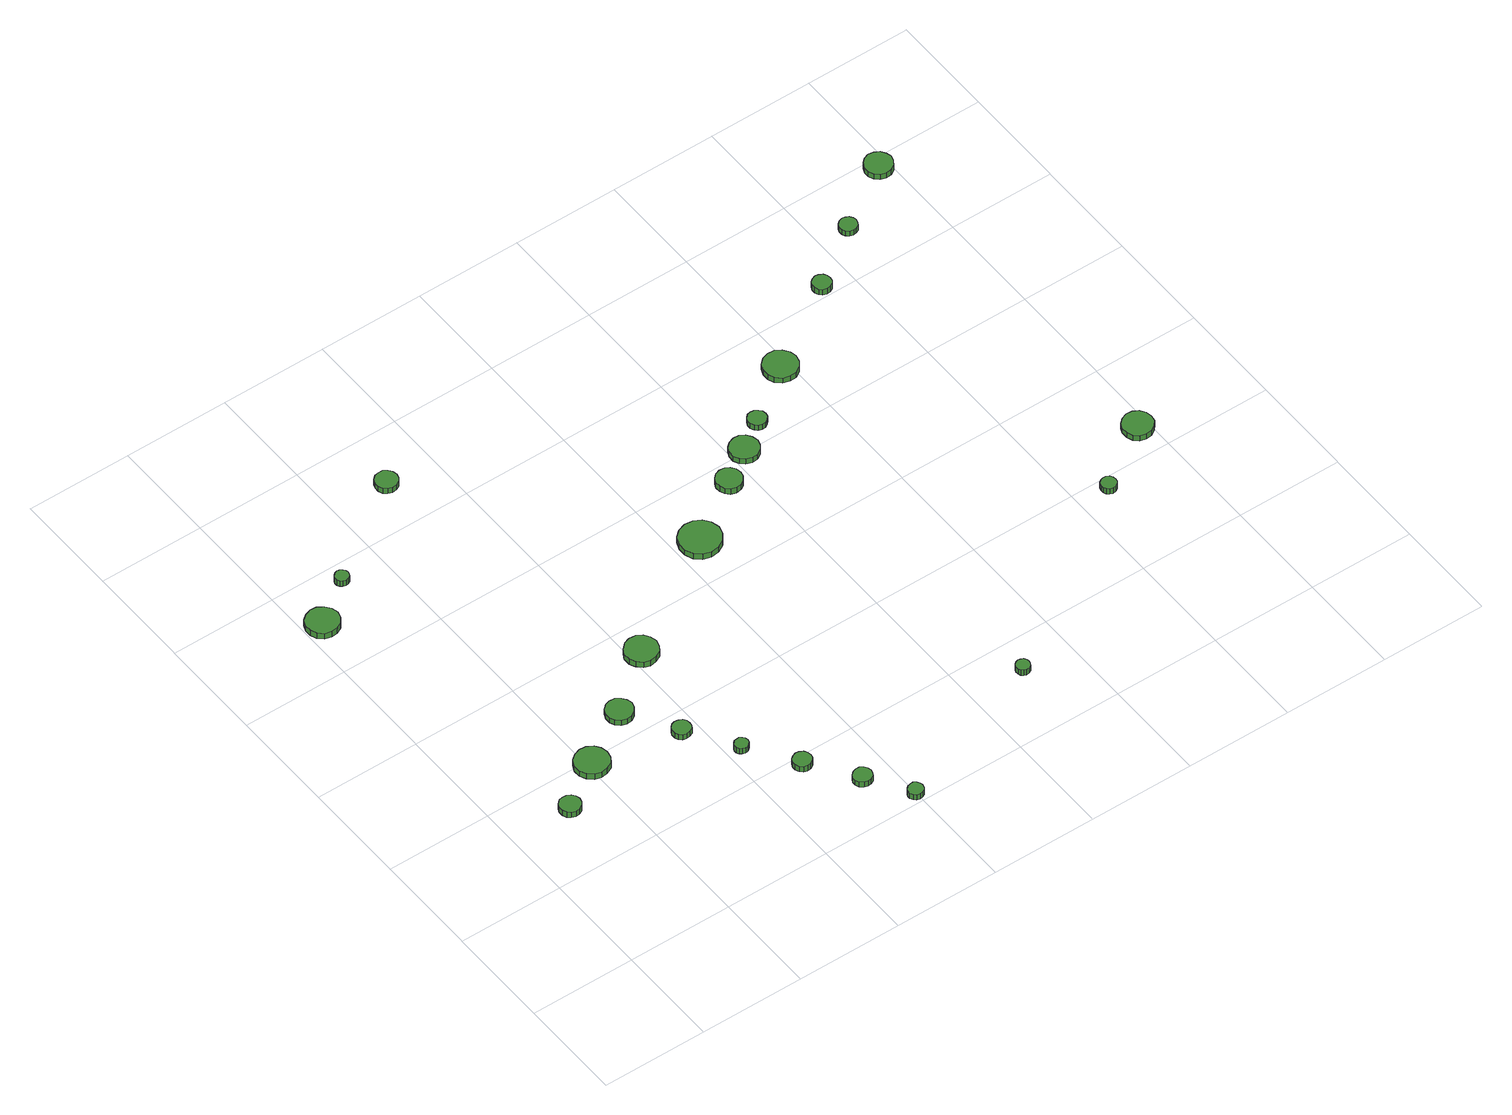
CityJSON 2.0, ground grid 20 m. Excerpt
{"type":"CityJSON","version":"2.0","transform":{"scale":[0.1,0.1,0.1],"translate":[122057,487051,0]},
"CityObjects":{
"tree1":{"type":"SolitaryVegetationObject","attributes":{"function":"something"},"geometry":[{"type":"MultiSurface","lod":"1","boundaries":[[[0,1,2,3,4,5,6,7,8,9,10,11,12,13,14]],[[15,16,17,18,19,20,21,22,23,24,25,26,27,28,29]],[[0,29,28,1]],[[1,28,27,2]],[[2,27,26,3]],[[3,26,25,4]],[[4,25,24,5]],[[5,24,23,6]],[[6,23,22,7]],[[7,22,21,8]],[[8,21,20,9]],[[9,20,19,10]],[[10,19,18,11]],[[11,18,17,12]],[[12,17,16,13]],[[13,16,15,14]],[[14,15,29,0]]]}]},
"tree2":{"type":"SolitaryVegetationObject","attributes":{"function":"something"},"geometry":[{"type":"MultiSurface","lod":"1","boundaries":[[[30,31,32,33,34,35,36,37,38,39,40,41,42,43,44]],[[45,46,47,48,49,50,51,52,53,54,55,56,57,58,59]],[[30,59,58,31]],[[31,58,57,32]],[[32,57,56,33]],[[33,56,55,34]],[[34,55,54,35]],[[35,54,53,36]],[[36,53,52,37]],[[37,52,51,38]],[[38,51,50,39]],[[39,50,49,40]],[[40,49,48,41]],[[41,48,47,42]],[[42,47,46,43]],[[43,46,45,44]],[[44,45,59,30]]]}]},
"tree3":{"type":"SolitaryVegetationObject","attributes":{"function":"something"},"geometry":[{"type":"MultiSurface","lod":"1","boundaries":[[[60,61,62,63,64,65,66,67,68,69,70,71,72,73,74]],[[75,76,77,78,79,80,81,82,83,84,85,86,87,88,89]],[[60,89,88,61]],[[61,88,87,62]],[[62,87,86,63]],[[63,86,85,64]],[[64,85,84,65]],[[65,84,83,66]],[[66,83,82,67]],[[67,82,81,68]],[[68,81,80,69]],[[69,80,79,70]],[[70,79,78,71]],[[71,78,77,72]],[[72,77,76,73]],[[73,76,75,74]],[[74,75,89,60]]]}]},
"tree4":{"type":"SolitaryVegetationObject","attributes":{"function":"something"},"geometry":[{"type":"MultiSurface","lod":"1","boundaries":[[[90,91,92,93,94,95,96,97,98,99,100,101,102,103,104]],[[105,106,107,108,109,110,111,112,113,114,115,116,117,118,119]],[[90,119,118,91]],[[91,118,117,92]],[[92,117,116,93]],[[93,116,115,94]],[[94,115,114,95]],[[95,114,113,96]],[[96,113,112,97]],[[97,112,111,98]],[[98,111,110,99]],[[99,110,109,100]],[[100,109,108,101]],[[101,108,107,102]],[[102,107,106,103]],[[103,106,105,104]],[[104,105,119,90]]]}]},
"tree5":{"type":"SolitaryVegetationObject","attributes":{"function":"something"},"geometry":[{"type":"MultiSurface","lod":"1","boundaries":[[[120,121,122,123,124,125,126,127,128,129,130,131,132,133,134]],[[135,136,137,138,139,140,141,142,143,144,145,146,147,148,149]],[[120,149,148,121]],[[121,148,147,122]],[[122,147,146,123]],[[123,146,145,124]],[[124,145,144,125]],[[125,144,143,126]],[[126,143,142,127]],[[127,142,141,128]],[[128,141,140,129]],[[129,140,139,130]],[[130,139,138,131]],[[131,138,137,132]],[[132,137,136,133]],[[133,136,135,134]],[[134,135,149,120]]]}]},
"tree6":{"type":"SolitaryVegetationObject","attributes":{"function":"something"},"geometry":[{"type":"MultiSurface","lod":"1","boundaries":[[[150,151,152,153,154,155,156,157,158,159,160,161,162,163,164]],[[165,166,167,168,169,170,171,172,173,174,175,176,177,178,179]],[[150,179,178,151]],[[151,178,177,152]],[[152,177,176,153]],[[153,176,175,154]],[[154,175,174,155]],[[155,174,173,156]],[[156,173,172,157]],[[157,172,171,158]],[[158,171,170,159]],[[159,170,169,160]],[[160,169,168,161]],[[161,168,167,162]],[[162,167,166,163]],[[163,166,165,164]],[[164,165,179,150]]]}]},
"tree7":{"type":"SolitaryVegetationObject","attributes":{"function":"something"},"geometry":[{"type":"MultiSurface","lod":"1","boundaries":[[[180,181,182,183,184,185,186,187,188,189,190,191,192,193,194]],[[195,196,197,198,199,200,201,202,203,204,205,206,207,208,209]],[[180,209,208,181]],[[181,208,207,182]],[[182,207,206,183]],[[183,206,205,184]],[[184,205,204,185]],[[185,204,203,186]],[[186,203,202,187]],[[187,202,201,188]],[[188,201,200,189]],[[189,200,199,190]],[[190,199,198,191]],[[191,198,197,192]],[[192,197,196,193]],[[193,196,195,194]],[[194,195,209,180]]]}]},
"tree8":{"type":"SolitaryVegetationObject","attributes":{"function":"something"},"geometry":[{"type":"MultiSurface","lod":"1","boundaries":[[[210,211,212,213,214,215,216,217,218,219,220,221,222,223,224]],[[225,226,227,228,229,230,231,232,233,234,235,236,237,238,239]],[[210,239,238,211]],[[211,238,237,212]],[[212,237,236,213]],[[213,236,235,214]],[[214,235,234,215]],[[215,234,233,216]],[[216,233,232,217]],[[217,232,231,218]],[[218,231,230,219]],[[219,230,229,220]],[[220,229,228,221]],[[221,228,227,222]],[[222,227,226,223]],[[223,226,225,224]],[[224,225,239,210]]]}]},
"tree9":{"type":"SolitaryVegetationObject","attributes":{"function":"something"},"geometry":[{"type":"MultiSurface","lod":"1","boundaries":[[[240,241,242,243,244,245,246,247,248,249,250,251,252,253,254]],[[255,256,257,258,259,260,261,262,263,264,265,266,267,268,269]],[[240,269,268,241]],[[241,268,267,242]],[[242,267,266,243]],[[243,266,265,244]],[[244,265,264,245]],[[245,264,263,246]],[[246,263,262,247]],[[247,262,261,248]],[[248,261,260,249]],[[249,260,259,250]],[[250,259,258,251]],[[251,258,257,252]],[[252,257,256,253]],[[253,256,255,254]],[[254,255,269,240]]]}]},
"tree10":{"type":"SolitaryVegetationObject","attributes":{"function":"something"},"geometry":[{"type":"MultiSurface","lod":"1","boundaries":[[[270,271,272,273,274,275,276,277,278,279,280,281,282,283,284]],[[285,286,287,288,289,290,291,292,293,294,295,296,297,298,299]],[[270,299,298,271]],[[271,298,297,272]],[[272,297,296,273]],[[273,296,295,274]],[[274,295,294,275]],[[275,294,293,276]],[[276,293,292,277]],[[277,292,291,278]],[[278,291,290,279]],[[279,290,289,280]],[[280,289,288,281]],[[281,288,287,282]],[[282,287,286,283]],[[283,286,285,284]],[[284,285,299,270]]]}]},
"tree11":{"type":"SolitaryVegetationObject","attributes":{"function":"something"},"geometry":[{"type":"MultiSurface","lod":"1","boundaries":[[[300,301,302,303,304,305,306,307,308,309,310,311,312,313,314]],[[315,316,317,318,319,320,321,322,323,324,325,326,327,328,329]],[[300,329,328,301]],[[301,328,327,302]],[[302,327,326,303]],[[303,326,325,304]],[[304,325,324,305]],[[305,324,323,306]],[[306,323,322,307]],[[307,322,321,308]],[[308,321,320,309]],[[309,320,319,310]],[[310,319,318,311]],[[311,318,317,312]],[[312,317,316,313]],[[313,316,315,314]],[[314,315,329,300]]]}]},
"tree12":{"type":"SolitaryVegetationObject","attributes":{"function":"something"},"geometry":[{"type":"MultiSurface","lod":"1","boundaries":[[[330,331,332,333,334,335,336,337,338,339,340,341,342,343,344]],[[345,346,347,348,349,350,351,352,353,354,355,356,357,358,359]],[[330,359,358,331]],[[331,358,357,332]],[[332,357,356,333]],[[333,356,355,334]],[[334,355,354,335]],[[335,354,353,336]],[[336,353,352,337]],[[337,352,351,338]],[[338,351,350,339]],[[339,350,349,340]],[[340,349,348,341]],[[341,348,347,342]],[[342,347,346,343]],[[343,346,345,344]],[[344,345,359,330]]]}]},
"tree13":{"type":"SolitaryVegetationObject","attributes":{"function":"something"},"geometry":[{"type":"MultiSurface","lod":"1","boundaries":[[[360,361,362,363,364,365,366,367,368,369,370,371,372,373,374]],[[375,376,377,378,379,380,381,382,383,384,385,386,387,388,389]],[[360,389,388,361]],[[361,388,387,362]],[[362,387,386,363]],[[363,386,385,364]],[[364,385,384,365]],[[365,384,383,366]],[[366,383,382,367]],[[367,382,381,368]],[[368,381,380,369]],[[369,380,379,370]],[[370,379,378,371]],[[371,378,377,372]],[[372,377,376,373]],[[373,376,375,374]],[[374,375,389,360]]]}]},
"tree14":{"type":"SolitaryVegetationObject","attributes":{"function":"something"},"geometry":[{"type":"MultiSurface","lod":"1","boundaries":[[[390,391,392,393,394,395,396,397,398,399,400,401,402,403,404]],[[405,406,407,408,409,410,411,412,413,414,415,416,417,418,419]],[[390,419,418,391]],[[391,418,417,392]],[[392,417,416,393]],[[393,416,415,394]],[[394,415,414,395]],[[395,414,413,396]],[[396,413,412,397]],[[397,412,411,398]],[[398,411,410,399]],[[399,410,409,400]],[[400,409,408,401]],[[401,408,407,402]],[[402,407,406,403]],[[403,406,405,404]],[[404,405,419,390]]]}]},
"tree15":{"type":"SolitaryVegetationObject","attributes":{"function":"something"},"geometry":[{"type":"MultiSurface","lod":"1","boundaries":[[[420,421,422,423,424,425,426,427,428,429,430,431,432,433,434]],[[435,436,437,438,439,440,441,442,443,444,445,446,447,448,449]],[[420,449,448,421]],[[421,448,447,422]],[[422,447,446,423]],[[423,446,445,424]],[[424,445,444,425]],[[425,444,443,426]],[[426,443,442,427]],[[427,442,441,428]],[[428,441,440,429]],[[429,440,439,430]],[[430,439,438,431]],[[431,438,437,432]],[[432,437,436,433]],[[433,436,435,434]],[[434,435,449,420]]]}]},
"tree16":{"type":"SolitaryVegetationObject","attributes":{"function":"something"},"geometry":[{"type":"MultiSurface","lod":"1","boundaries":[[[450,451,452,453,454,455,456,457,458,459,460,461,462,463,464]],[[465,466,467,468,469,470,471,472,473,474,475,476,477,478,479]],[[450,479,478,451]],[[451,478,477,452]],[[452,477,476,453]],[[453,476,475,454]],[[454,475,474,455]],[[455,474,473,456]],[[456,473,472,457]],[[457,472,471,458]],[[458,471,470,459]],[[459,470,469,460]],[[460,469,468,461]],[[461,468,467,462]],[[462,467,466,463]],[[463,466,465,464]],[[464,465,479,450]]]}]},
"tree17":{"type":"SolitaryVegetationObject","attributes":{"function":"something"},"geometry":[{"type":"MultiSurface","lod":"1","boundaries":[[[480,481,482,483,484,485,486,487,488,489,490,491,492,493,494]],[[495,496,497,498,499,500,501,502,503,504,505,506,507,508,509]],[[480,509,508,481]],[[481,508,507,482]],[[482,507,506,483]],[[483,506,505,484]],[[484,505,504,485]],[[485,504,503,486]],[[486,503,502,487]],[[487,502,501,488]],[[488,501,500,489]],[[489,500,499,490]],[[490,499,498,491]],[[491,498,497,492]],[[492,497,496,493]],[[493,496,495,494]],[[494,495,509,480]]]}]},
"tree18":{"type":"SolitaryVegetationObject","attributes":{"function":"something"},"geometry":[{"type":"MultiSurface","lod":"1","boundaries":[[[510,511,512,513,514,515,516,517,518,519,520,521,522,523,524]],[[525,526,527,528,529,530,531,532,533,534,535,536,537,538,539]],[[510,539,538,511]],[[511,538,537,512]],[[512,537,536,513]],[[513,536,535,514]],[[514,535,534,515]],[[515,534,533,516]],[[516,533,532,517]],[[517,532,531,518]],[[518,531,530,519]],[[519,530,529,520]],[[520,529,528,521]],[[521,528,527,522]],[[522,527,526,523]],[[523,526,525,524]],[[524,525,539,510]]]}]},
"tree19":{"type":"SolitaryVegetationObject","attributes":{"function":"something"},"geometry":[{"type":"MultiSurface","lod":"1","boundaries":[[[540,541,542,543,544,545,546,547,548,549,550,551,552,553,554]],[[555,556,557,558,559,560,561,562,563,564,565,566,567,568,569]],[[540,569,568,541]],[[541,568,567,542]],[[542,567,566,543]],[[543,566,565,544]],[[544,565,564,545]],[[545,564,563,546]],[[546,563,562,547]],[[547,562,561,548]],[[548,561,560,549]],[[549,560,559,550]],[[550,559,558,551]],[[551,558,557,552]],[[552,557,556,553]],[[553,556,555,554]],[[554,555,569,540]]]}]},
"tree20":{"type":"SolitaryVegetationObject","attributes":{"function":"something"},"geometry":[{"type":"MultiSurface","lod":"1","boundaries":[[[570,571,572,573,574,575,576,577,578,579,580,581,582,583,584]],[[585,586,587,588,589,590,591,592,593,594,595,596,597,598,599]],[[570,599,598,571]],[[571,598,597,572]],[[572,597,596,573]],[[573,596,595,574]],[[574,595,594,575]],[[575,594,593,576]],[[576,593,592,577]],[[577,592,591,578]],[[578,591,590,579]],[[579,590,589,580]],[[580,589,588,581]],[[581,588,587,582]],[[582,587,586,583]],[[583,586,585,584]],[[584,585,599,570]]]}]},
"tree21":{"type":"SolitaryVegetationObject","attributes":{"function":"something"},"geometry":[{"type":"MultiSurface","lod":"1","boundaries":[[[600,601,602,603,604,605,606,607,608,609,610,611,612,613,614]],[[615,616,617,618,619,620,621,622,623,624,625,626,627,628,629]],[[600,629,628,601]],[[601,628,627,602]],[[602,627,626,603]],[[603,626,625,604]],[[604,625,624,605]],[[605,624,623,606]],[[606,623,622,607]],[[607,622,621,608]],[[608,621,620,609]],[[609,620,619,610]],[[610,619,618,611]],[[611,618,617,612]],[[612,617,616,613]],[[613,616,615,614]],[[614,615,629,600]]]}]},
"tree22":{"type":"SolitaryVegetationObject","attributes":{"function":"something"},"geometry":[{"type":"MultiSurface","lod":"1","boundaries":[[[630,631,632,633,634,635,636,637,638,639,640,641,642,643,644]],[[645,646,647,648,649,650,651,652,653,654,655,656,657,658,659]],[[630,659,658,631]],[[631,658,657,632]],[[632,657,656,633]],[[633,656,655,634]],[[634,655,654,635]],[[635,654,653,636]],[[636,653,652,637]],[[637,652,651,638]],[[638,651,650,639]],[[639,650,649,640]],[[640,649,648,641]],[[641,648,647,642]],[[642,647,646,643]],[[643,646,645,644]],[[644,645,659,630]]]}]},
"tree23":{"type":"SolitaryVegetationObject","attributes":{"function":"something"},"geometry":[{"type":"MultiSurface","lod":"1","boundaries":[[[660,661,662,663,664,665,666,667,668,669,670,671,672,673,674]],[[675,676,677,678,679,680,681,682,683,684,685,686,687,688,689]],[[660,689,688,661]],[[661,688,687,662]],[[662,687,686,663]],[[663,686,685,664]],[[664,685,684,665]],[[665,684,683,666]],[[666,683,682,667]],[[667,682,681,668]],[[668,681,680,669]],[[669,680,679,670]],[[670,679,678,671]],[[671,678,677,672]],[[672,677,676,673]],[[673,676,675,674]],[[674,675,689,660]]]}]}
},
"vertices":[
[139,331,15],[137,339,15],[132,345,15],[125,349,15],[117,350,15],[109,348,15],[103,342,15],[100,335,15],[100,327,15],[103,319,15],[109,314,15],[117,311,15],[125,312,15],[132,316,15],[137,323,15],[137,323,2],[132,316,2],[125,312,2],[117,311,2],[109,314,2],[103,319,2],[100,327,2],[100,335,2],[103,342,2],[109,348,2],[117,350,2],[125,349,2],[132,345,2],[137,339,2],[139,331,2],
[62,900,20],[59,912,20],[51,922,20],[40,929,20],[28,930,20],[16,926,20],[6,918,20],[1,906,20],[1,894,20],[6,882,20],[16,873,20],[28,870,20],[40,871,20],[51,877,20],[59,887,20],[59,887,7],[51,877,7],[40,871,7],[28,870,7],[16,873,7],[6,882,7],[1,894,7],[1,906,7],[6,918,7],[16,926,7],[28,930,7],[40,929,7],[51,922,7],[59,912,7],[62,900,7],
[237,387,16],[234,400,16],[227,410,16],[215,417,16],[202,418,16],[190,414,16],[180,406,16],[174,393,16],[174,380,16],[180,368,16],[190,359,16],[202,355,16],[215,357,16],[227,363,16],[234,374,16],[234,374,3],[227,363,3],[215,357,3],[202,355,3],[190,359,3],[180,368,3],[174,380,3],[174,393,3],[180,406,3],[190,414,3],[202,418,3],[215,417,3],[227,410,3],[234,400,3],[237,387,3],
[131,964,16],[130,969,16],[127,973,16],[122,976,16],[117,977,16],[112,975,16],[108,971,16],[105,966,16],[105,961,16],[108,956,16],[112,953,16],[117,951,16],[122,952,16],[127,954,16],[130,959,16],[130,959,3],[127,954,3],[122,952,3],[117,951,3],[112,953,3],[108,956,3],[105,961,3],[105,966,3],[108,971,3],[112,975,3],[117,977,3],[122,976,3],[127,973,3],[130,969,3],[131,964,3],
[335,451,16],[332,461,16],[326,469,16],[317,475,16],[307,476,16],[297,473,16],[289,466,16],[285,456,16],[285,445,16],[289,436,16],[297,429,16],[307,426,16],[317,427,16],[326,432,16],[332,440,16],[332,440,4],[326,432,4],[317,427,4],[307,426,4],[297,429,4],[289,436,4],[285,445,4],[285,456,4],[289,466,4],[297,473,4],[307,476,4],[317,475,4],[326,469,4],[332,461,4],[335,451,4],
[385,358,16],[384,365,16],[380,371,16],[373,374,16],[366,375,16],[359,373,16],[354,368,16],[351,362,16],[351,354,16],[354,348,16],[359,343,16],[366,341,16],[373,342,16],[380,345,16],[384,351,16],[384,351,4],[380,345,4],[373,342,4],[366,341,4],[359,343,4],[354,348,4],[351,354,4],[351,362,4],[354,368,4],[359,373,4],[366,375,4],[373,374,4],[380,371,4],[384,365,4],[385,358,4],
[439,270,17],[438,275,17],[434,279,17],[430,282,17],[425,282,17],[420,281,17],[416,277,17],[413,272,17],[413,267,17],[416,262,17],[420,259,17],[425,257,17],[430,258,17],[434,260,17],[438,264,17],[438,264,4],[434,260,4],[430,258,4],[425,257,4],[420,259,4],[416,262,4],[413,267,4],[413,272,4],[416,277,4],[420,281,4],[425,282,4],[430,282,4],[434,279,4],[438,275,4],[439,270,4],
[503,181,17],[502,188,17],[498,194,17],[491,198,17],[484,199,17],[477,196,17],[472,192,17],[469,185,17],[469,178,17],[472,171,17],[477,166,17],[484,164,17],[491,165,17],[498,169,17],[502,174,17],[502,174,4],[498,169,4],[491,165,4],[484,164,4],[477,166,4],[472,171,4],[469,178,4],[469,185,4],[472,192,4],[477,196,4],[484,199,4],[491,198,4],[498,194,4],[502,188,4],[503,181,4],
[563,94,17],[561,101,17],[557,107,17],[551,111,17],[544,111,17],[537,109,17],[531,104,17],[528,98,17],[528,91,17],[531,84,17],[537,79,17],[544,77,17],[551,78,17],[557,81,17],[561,87,17],[561,87,5],[557,81,5],[551,78,5],[544,77,5],[537,79,5],[531,84,5],[528,91,5],[528,98,5],[531,104,5],[537,109,5],[544,111,5],[551,111,5],[557,107,5],[561,101,5],[563,94,5],
[447,535,21],[444,547,21],[437,557,21],[426,564,21],[413,565,21],[401,561,21],[392,552,21],[386,541,21],[386,528,21],[392,517,21],[401,508,21],[413,504,21],[426,506,21],[437,512,21],[444,522,21],[444,522,8],[437,512,8],[426,506,8],[413,504,8],[401,508,8],[392,517,8],[386,528,8],[386,541,8],[392,552,8],[401,561,8],[413,565,8],[426,564,8],[437,557,8],[444,547,8],[447,535,8],
[612,17,17],[610,23,17],[607,28,17],[602,31,17],[596,31,17],[590,29,17],[586,25,17],[583,20,17],[583,14,17],[586,9,17],[590,5,17],[596,3,17],[602,4,17],[607,6,17],[610,11,17],[610,11,4],[607,6,4],[602,4,4],[596,3,4],[590,5,4],[586,9,4],[583,14,4],[583,20,4],[586,25,4],[590,29,4],[596,31,4],[602,31,4],[607,28,4],[610,23,4],[612,17,4],
[325,1092,17],[323,1100,17],[318,1107,17],[311,1112,17],[302,1112,17],[294,1110,17],[287,1104,17],[284,1096,17],[284,1087,17],[287,1079,17],[294,1074,17],[302,1071,17],[311,1072,17],[318,1076,17],[323,1083,17],[323,1083,5],[318,1076,5],[311,1072,5],[302,1071,5],[294,1074,5],[287,1079,5],[284,1087,5],[284,1096,5],[287,1104,5],[294,1110,5],[302,1112,5],[311,1112,5],[318,1107,5],[323,1100,5],[325,1092,5],
[684,681,16],[680,697,16],[671,710,16],[657,717,16],[641,719,16],[626,714,16],[614,704,16],[608,689,16],[608,673,16],[614,658,16],[626,648,16],[641,643,16],[657,645,16],[671,653,16],[680,665,16],[680,665,3],[671,653,3],[657,645,3],[641,643,3],[626,648,3],[614,658,3],[608,673,3],[608,689,3],[614,704,3],[626,714,3],[641,719,3],[657,717,3],[671,710,3],[680,697,3],[684,681,3],
[916,133,19],[915,138,19],[912,143,19],[907,145,19],[902,146,19],[897,144,19],[893,141,19],[891,136,19],[891,130,19],[893,125,19],[897,122,19],[902,120,19],[907,121,19],[912,123,19],[915,128,19],[915,128,6],[912,123,6],[907,121,6],[902,120,6],[897,122,6],[893,125,6],[891,130,6],[891,136,6],[893,141,6],[897,144,6],[902,146,6],[907,145,6],[912,143,6],[915,138,6],[916,133,6],
[786,759,15],[784,769,15],[778,777,15],[770,782,15],[760,783,15],[750,780,15],[743,773,15],[739,764,15],[739,754,15],[743,745,15],[750,738,15],[760,735,15],[770,736,15],[778,741,15],[784,749,15],[784,749,2],[778,741,2],[770,736,2],[760,735,2],[750,738,2],[743,745,2],[739,754,2],[739,764,2],[743,773,2],[750,780,2],[760,783,2],[770,782,2],[778,777,2],[784,769,2],[786,759,2],
[851,800,15],[848,811,15],[842,820,15],[832,826,15],[821,827,15],[810,823,15],[802,816,15],[797,806,15],[797,794,15],[802,784,15],[810,777,15],[821,773,15],[832,774,15],[842,780,15],[848,789,15],[848,789,3],[842,780,3],[832,774,3],[821,773,3],[810,777,3],[802,784,3],[797,794,3],[797,806,3],[802,816,3],[810,823,3],[821,827,3],[832,826,3],[842,820,3],[848,811,3],[851,800,3],
[897,840,15],[896,847,15],[891,852,15],[885,856,15],[878,857,15],[871,855,15],[866,850,15],[863,843,15],[863,836,15],[866,830,15],[871,825,15],[878,823,15],[885,823,15],[891,827,15],[896,833,15],[896,833,3],[891,827,3],[885,823,3],[878,823,3],[871,825,3],[866,830,3],[863,836,3],[863,843,3],[866,850,3],[871,855,3],[878,857,3],[885,856,3],[891,852,3],[896,847,3],[897,840,3],
[1014,914,15],[1011,926,15],[1003,937,15],[992,944,15],[979,945,15],[966,941,15],[956,932,15],[951,920,15],[951,907,15],[956,895,15],[966,886,15],[979,882,15],[992,883,15],[1003,890,15],[1011,901,15],[1011,901,3],[1003,890,3],[992,883,3],[979,882,3],[966,886,3],[956,895,3],[951,907,3],[951,920,3],[956,932,3],[966,941,3],[979,945,3],[992,944,3],[1003,937,3],[1011,926,3],[1014,914,3],
[1273,375,19],[1272,381,19],[1269,386,19],[1263,389,19],[1257,390,19],[1252,388,19],[1247,384,19],[1245,378,19],[1245,372,19],[1247,367,19],[1252,363,19],[1257,361,19],[1263,362,19],[1269,365,19],[1272,370,19],[1272,370,6],[1269,365,6],[1263,362,6],[1257,361,6],[1252,363,6],[1247,367,6],[1245,372,6],[1245,378,6],[1247,384,6],[1252,388,6],[1257,390,6],[1263,389,6],[1269,386,6],[1272,381,6],[1273,375,6],
[1163,1020,15],[1162,1027,15],[1158,1033,15],[1151,1037,15],[1144,1038,15],[1137,1035,15],[1132,1031,15],[1129,1024,15],[1129,1017,15],[1132,1010,15],[1137,1005,15],[1144,1003,15],[1151,1004,15],[1158,1007,15],[1162,1013,15],[1162,1013,2],[1158,1007,2],[1151,1004,2],[1144,1003,2],[1137,1005,2],[1132,1010,2],[1129,1017,2],[1129,1024,2],[1132,1031,2],[1137,1035,2],[1144,1038,2],[1151,1037,2],[1158,1033,2],[1162,1027,2],[1163,1020,2],
[1405,455,17],[1403,466,17],[1396,476,17],[1386,482,17],[1374,483,17],[1363,479,17],[1354,471,17],[1350,461,17],[1350,449,17],[1354,438,17],[1363,430,17],[1374,427,17],[1386,428,17],[1396,434,17],[1403,443,17],[1403,443,5],[1396,434,5],[1386,428,5],[1374,427,5],[1363,430,5],[1354,438,5],[1350,449,5],[1350,461,5],[1354,471,5],[1363,479,5],[1374,483,5],[1386,482,5],[1396,476,5],[1403,466,5],[1405,455,5],
[1275,1099,15],[1273,1105,15],[1269,1111,15],[1263,1114,15],[1257,1115,15],[1250,1113,15],[1245,1108,15],[1242,1102,15],[1242,1095,15],[1245,1089,15],[1250,1084,15],[1257,1082,15],[1263,1083,15],[1269,1086,15],[1273,1092,15],[1273,1092,3],[1269,1086,3],[1263,1083,3],[1257,1082,3],[1250,1084,3],[1245,1089,3],[1242,1095,3],[1242,1102,3],[1245,1108,3],[1250,1113,3],[1257,1115,3],[1263,1114,3],[1269,1111,3],[1273,1105,3],[1275,1099,3],
[1406,1179,14],[1403,1189,14],[1397,1198,14],[1388,1203,14],[1377,1205,14],[1367,1201,14],[1359,1194,14],[1355,1184,14],[1355,1174,14],[1359,1164,14],[1367,1157,14],[1377,1154,14],[1388,1155,14],[1397,1160,14],[1403,1169,14],[1403,1169,1],[1397,1160,1],[1388,1155,1],[1377,1154,1],[1367,1157,1],[1359,1164,1],[1355,1174,1],[1355,1184,1],[1359,1194,1],[1367,1201,1],[1377,1205,1],[1388,1203,1],[1397,1198,1],[1403,1189,1],[1406,1179,1]
]}
